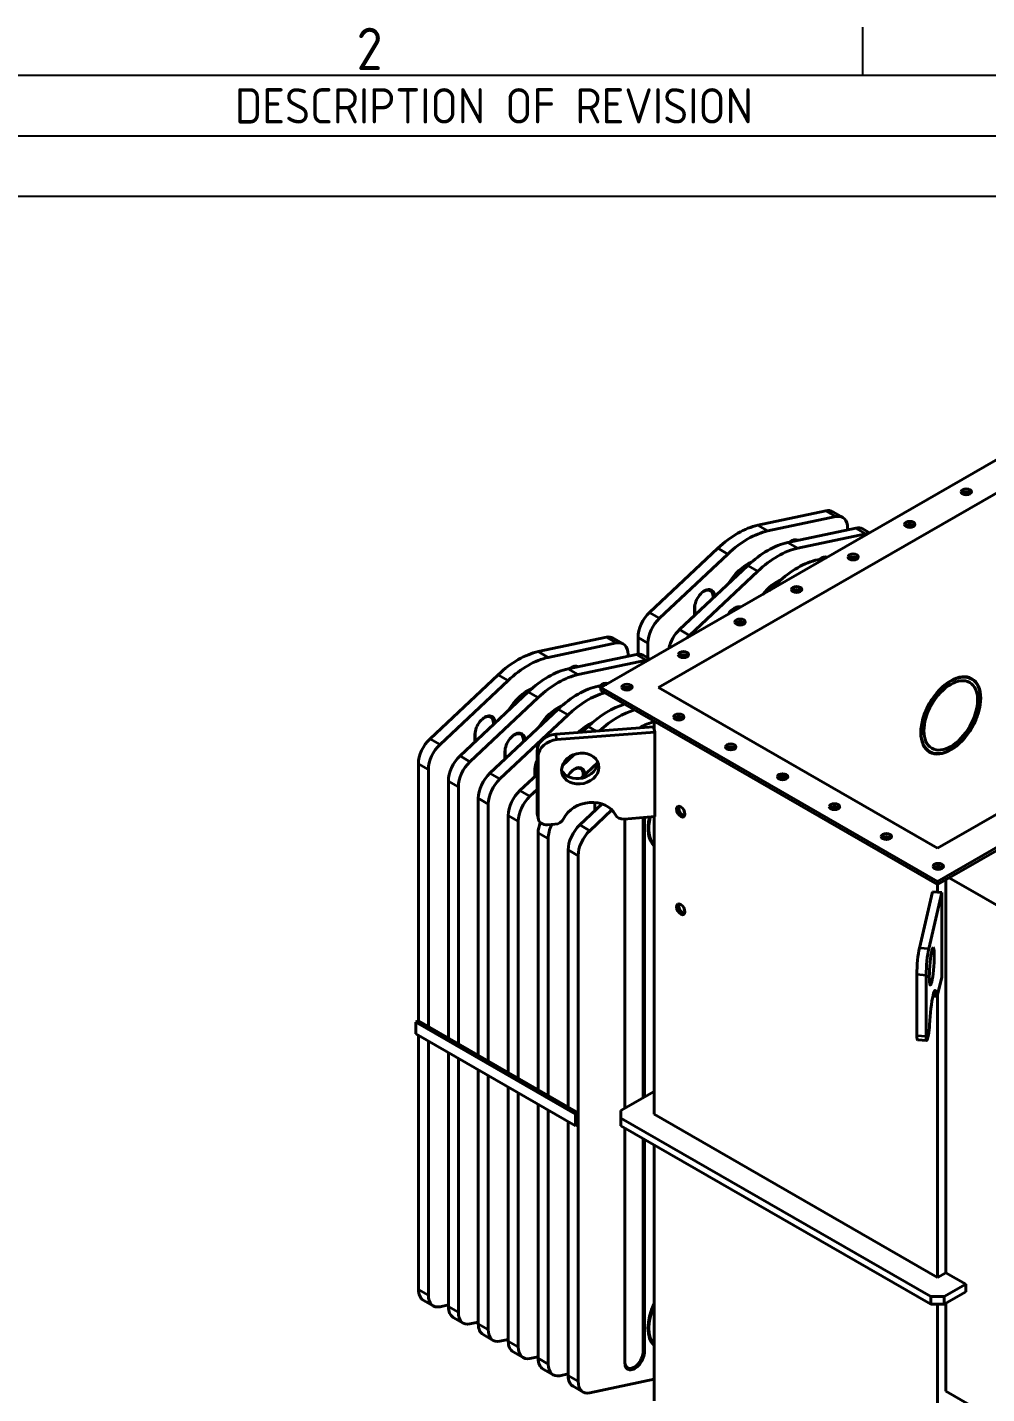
# Model space of a CAD drawing. Header units: millimetres. Extents: x 0 to 4200, y 0 to 2970.
# Drawn here: x 2908 to 3588, y 1936 to 2904 of the extents above; entities that cross this region are included whole.
import ezdxf

# ---------------------------------------------------------------- set-up
doc = ezdxf.new("R2010")
doc.units = ezdxf.units.MM
doc.header["$LTSCALE"] = 10
doc.layers.get('0').update_dxf_attribs({"color": 3, "lineweight": 25, "true_color": 0x00ff00})
for name, color, linetype, lineweight, true_color in [('가시적인 것(ISO)', 3, 'Continuous', 40, 0x00ff00), ('가시적인 좁은 것(ISO)', 3, 'Continuous', 35, 0x00ff00), ('기호(ISO)', 5, 'Continuous', 25, 0x0000ff)]:
    doc.layers.add(name, color=color, linetype=linetype, lineweight=lineweight, true_color=true_color)
doc.layers.add('경계(ISO)', color=7, linetype='Continuous', lineweight=25)
doc.styles.add('ISO ProportionalPSTEK', font='isocp.shx')
doc.styles.add('문자 텍스트_PSTEK_POSCO', font='isocp.shx')

# ---------------------------------------------------------------- blocks, each defined once
blk = doc.blocks.new('경계 Default Border')
at = {"layer": '경계(ISO)'}
blk.add_line((350, 287), (350, 290.4), dxfattribs=at)
at = {"layer": '경계(ISO)', "flags": 128}
blk.add_lwpolyline([(10, 10), (10, 287), (410, 287), (410, 10), (10, 10)], dxfattribs=at)
at = {"layer": '경계(ISO)', "color": 2, "true_color": 0xffff00, "insert": (314.128, 287.371), "char_height": 3, "attachment_point": 7, "style": '문자 텍스트_PSTEK_POSCO'}
blk.add_mtext('2', dxfattribs=at)
blk = doc.blocks.new('리비전 내역')
at = {"layer": '기호(ISO)'}
for p, q in [((258, 287), (410, 287)), ((258, 282.72), (410, 282.72)), ((258, 278.44), (410, 278.44))]:
    blk.add_line(p, q, dxfattribs=at)
at = {"layer": '기호(ISO)', "color": 2, "true_color": 0xffff00, "insert": (305.507, 283.583), "char_height": 2.5, "attachment_point": 7, "style": 'ISO ProportionalPSTEK'}
blk.add_mtext('DESCRIPTION OF REVISION', dxfattribs=at)

msp = doc.modelspace()

# ---------------------------------------------------------------- linework, layer by layer
at = {"layer": '가시적인 것(ISO)'}
for p, q in [((3314.374, 2436.061), (3613.716, 2608.44)), ((3355.104, 2436.061), (3613.716, 2584.986)), ((3425.518, 2551.08), (3473.812, 2561.286)), ((3480.883, 2557.214), (3432.589, 2547.009)), ((3478.585, 2560.693), (3485.656, 2556.621)), ((3446.731, 2538.865), (3495.025, 2549.07)), ((3489.124, 2547.823), (3489.124, 2548.965)), ((3499.798, 2548.477), (3504.693, 2545.658)), ((3502.096, 2544.998), (3453.802, 2534.793)), ((3348.873, 2489.338), (3397.167, 2534.754)), ((3404.238, 2530.682), (3355.944, 2485.266)), ((3467.944, 2526.649), (3473.851, 2527.897)), ((3370.086, 2477.122), (3418.38, 2522.538)), ((3425.451, 2518.466), (3377.157, 2473.051)), ((3494.514, 2526.697), (3494.08, 2526.606)), ((3433.687, 2504.768), (3439.593, 2510.323)), ((3393.81, 2499.433), (3393.81, 2500.491)), ((3394.843, 2500.543), (3394.843, 2500.404)), ((3380.701, 2487.105), (3380.701, 2492.399)), ((3380.791, 2492.994), (3380.791, 2487.19)), ((3269.954, 2461.497), (3318.248, 2471.703)), ((3323.021, 2471.11), (3330.092, 2467.038)), ((3340.631, 2459.654), (3340.631, 2471.597)), ((3811.517, 2471.079), (3552.905, 2322.154)), ((3852.247, 2471.079), (3552.905, 2298.7)), ((3325.319, 2467.631), (3277.025, 2457.425)), ((3347.703, 2467.525), (3347.703, 2456.897)), ((3552.905, 2296.52), (3852.247, 2468.899)), ((3291.167, 2449.282), (3339.461, 2459.487)), ((3346.532, 2455.415), (3298.238, 2445.21)), ((3333.56, 2458.24), (3333.56, 2459.382)), ((3344.235, 2458.894), (3349.13, 2456.075)), ((3193.309, 2399.755), (3241.603, 2445.171)), ((3248.674, 2441.099), (3200.38, 2395.683)), ((3574.893, 2443.29), (3577.013, 2442.069)), ((3214.522, 2387.539), (3262.816, 2432.955)), ((3312.38, 2437.066), (3318.287, 2438.314)), ((3314.374, 2436.061), (3314.374, 2433.88)), ((3552.905, 2298.7), (3314.374, 2436.061)), ((3314.374, 2433.88), (3552.905, 2296.52)), ((3334.163, 2436.102), (3329.708, 2435.161)), ((3552.905, 2322.154), (3355.104, 2436.061)), ((3269.888, 2428.883), (3221.594, 2383.467)), ((3235.736, 2375.324), (3284.03, 2420.74)), ((3291.101, 2416.668), (3242.807, 2371.252)), ((3352.087, 2406.629), (3352.087, 2412.163)), ((3225.137, 2397.522), (3225.137, 2402.816)), ((3225.228, 2403.411), (3225.228, 2397.607)), ((3238.246, 2409.849), (3238.246, 2410.908)), ((3239.28, 2410.96), (3239.28, 2410.821)), ((3351.699, 2408.304), (3282.312, 2402.98)), ((3283.193, 2399.175), (3352.579, 2404.499)), ((3300.862, 2404.404), (3305.243, 2408.524)), ((3351.699, 2408.304), (3352.087, 2406.629)), ((3352.087, 2406.629), (3352.579, 2404.499)), ((3352.579, 2404.499), (3352.579, 2344.545)), ((3259.46, 2397.634), (3259.46, 2398.692)), ((3260.493, 2398.744), (3260.493, 2398.605)), ((3246.351, 2385.306), (3246.351, 2390.6)), ((3246.441, 2391.195), (3246.441, 2385.391)), ((3269.096, 2391.066), (3269.096, 2347.463)), ((3269.976, 2343.658), (3269.976, 2387.26)), ((3295.517, 2388.656), (3287.001, 2380.647)), ((3300.32, 2371.729), (3312.02, 2382.732)), ((3545.25, 2391.815), (3547.37, 2390.594)), ((3548.049, 2390.223), (3548.049, 2390.237)), ((3185.068, 2199.85), (3185.068, 2382.014)), ((3192.139, 2377.942), (3192.139, 2195.778)), ((3256.949, 2363.108), (3269.096, 2374.531)), ((3267.564, 2373.09), (3267.564, 2378.385)), ((3267.654, 2378.98), (3267.654, 2373.175)), ((3301.886, 2373.202), (3301.886, 2374.261)), ((3302.919, 2374.313), (3302.919, 2374.173)), ((3206.281, 2187.634), (3206.281, 2369.798)), ((3213.352, 2365.726), (3213.352, 2183.562)), ((3269.096, 2363.809), (3264.02, 2359.036)), ((3227.494, 2175.418), (3227.494, 2357.583)), ((3234.565, 2353.511), (3234.565, 2171.346)), ((3299.375, 2338.676), (3315.211, 2353.568)), ((3309.99, 2348.658), (3309.99, 2353.953)), ((3310.081, 2354.548), (3310.081, 2348.743)), ((3248.708, 2163.202), (3248.708, 2345.367)), ((3270.089, 2342.662), (3269.209, 2346.467)), ((3322.129, 2349.352), (3306.446, 2334.604)), ((3352.579, 2344.545), (3330.826, 2342.876)), ((3344.312, 2145.379), (3344.312, 2343.911)), ((3345.346, 2343.99), (3345.346, 2145.974)), ((3352.087, 2133.568), (3352.087, 2344.507)), ((3255.779, 2341.295), (3255.779, 2159.13)), ((3281.817, 2339.116), (3276.584, 2338.714)), ((3331.203, 2137.83), (3331.203, 2341.737)), ((3331.294, 2342.332), (3331.294, 2137.882)), ((3269.921, 2150.986), (3269.921, 2333.151)), ((3276.992, 2329.079), (3276.992, 2146.914)), ((3291.134, 2138.771), (3291.134, 2320.935)), ((3298.205, 2316.863), (3298.205, 1944.359)), ((3552.905, 2307.193), (3552.905, 2309.201)), ((3552.905, 2298.7), (3552.905, 2296.52)), ((3552.905, 2290.985), (3552.905, 2296.52)), ((3558.797, 2299.913), (3558.797, 2021.318)), ((3561.091, 2301.234), (3643.65, 2253.691)), ((3539.961, 2251.312), (3549.206, 2291.269)), ((3555.814, 2290.762), (3546.569, 2250.805)), ((3552.905, 2290.985), (3549.206, 2291.269)), ((3555.814, 2290.762), (3552.905, 2290.985)), ((3555.814, 2230.809), (3555.814, 2290.762)), ((3538.2, 2189.198), (3538.2, 2232.8)), ((3544.808, 2232.293), (3544.808, 2188.691)), ((3552.916, 2218.281), (3555.814, 2230.809)), ((3552.905, 2017.925), (3552.905, 2218.235)), ((3552.406, 2217.085), (3549.54, 2217.304)), ((3185.068, 2199.85), (3183.182, 2198.764)), ((3183.182, 2198.764), (3296.319, 2133.613)), ((3183.182, 2190.589), (3183.182, 2198.764)), ((3298.205, 2134.699), (3185.068, 2199.85)), ((3296.319, 2125.437), (3183.182, 2190.589)), ((3185.068, 2009.51), (3185.068, 2189.503)), ((3545.689, 2187.046), (3546.386, 2190.059)), ((3192.139, 2185.431), (3192.139, 2005.438)), ((3538.57, 2186.356), (3545.179, 2185.849)), ((3206.281, 1997.294), (3206.281, 2177.287)), ((3213.352, 2173.215), (3213.352, 1993.222)), ((3227.494, 1985.078), (3227.494, 2165.071)), ((3234.565, 2160.999), (3234.565, 1981.006)), ((3248.708, 1972.862), (3248.708, 2152.855)), ((3255.779, 2148.783), (3255.779, 1968.79)), ((3269.921, 1960.647), (3269.921, 2140.639)), ((3328.516, 2136.283), (3352.087, 2149.856)), ((3276.992, 2136.567), (3276.992, 1956.575)), ((3298.205, 2134.699), (3296.319, 2133.613)), ((3296.319, 2133.613), (3296.319, 2125.437)), ((3298.205, 2126.523), (3298.205, 2134.699)), ((3328.516, 2130.853), (3328.516, 2136.283)), ((3548.191, 2004.351), (3328.516, 2130.853)), ((3328.516, 2125.403), (3328.516, 2130.853)), ((3352.087, 2133.568), (3552.905, 2017.925)), ((3291.134, 1948.431), (3291.134, 2128.423)), ((3298.205, 2126.523), (3296.319, 2125.437)), ((3548.191, 1998.901), (3328.516, 2125.403)), ((3331.203, 1957.49), (3331.203, 2123.856)), ((3331.294, 2123.804), (3331.294, 1958.085)), ((3344.312, 1965.582), (3344.312, 2116.307)), ((3345.346, 2115.712), (3345.346, 1965.634)), ((3352.087, 1930.581), (3352.087, 2111.83)), ((3552.905, 2017.925), (3558.797, 2021.318)), ((3572.94, 2013.174), (3558.797, 2021.318)), ((3572.94, 2013.174), (3557.619, 2004.351)), ((3572.94, 2007.724), (3557.619, 1998.901)), ((3572.94, 2007.724), (3572.94, 2013.174)), ((3188.536, 2001.854), (3195.607, 1997.782)), ((3200.38, 1997.189), (3206.281, 1998.436)), ((3557.619, 2004.351), (3548.191, 2004.351)), ((3548.191, 2004.351), (3548.191, 1998.901)), ((3548.191, 1998.901), (3557.619, 1998.901)), ((3552.905, 1773.205), (3552.905, 1998.901)), ((3557.619, 1998.901), (3557.619, 2004.351)), ((3558.797, 1999.58), (3558.797, 1937.383)), ((3209.749, 1989.638), (3216.82, 1985.566)), ((3221.594, 1984.973), (3227.494, 1986.22)), ((3230.962, 1977.422), (3238.033, 1973.35)), ((3242.807, 1972.757), (3248.708, 1974.004)), ((3252.176, 1965.206), (3259.247, 1961.134)), ((3264.02, 1960.541), (3269.921, 1961.788)), ((3273.389, 1952.99), (3280.46, 1948.918)), ((3285.233, 1948.325), (3291.134, 1949.572)), ((3294.602, 1940.774), (3301.673, 1936.702)), ((3306.446, 1936.109), (3352.087, 1945.754)), ((3558.797, 1937.383), (3643.65, 1888.52))]:
    msp.add_line(p, q, dxfattribs=at)
for centre, major_axis, ratio in [((3573.175, 2574.779), (-3.667, 0), 0.5758617), ((3533.106, 2551.704), (-3.667, 0), 0.5758617), ((3493.037, 2528.63), (-3.667, 0), 0.5758617), ((3452.967, 2505.555), (-3.667, 0), 0.5758617), ((3412.898, 2482.481), (-3.667, 0), 0.5758617), ((3372.828, 2459.406), (-3.667, 0), 0.5758617), ((3562.192, 2416.332), (14.971, 25.998), 0.5780931), ((3562.192, 2416.332), (14.821, 25.738), 0.5780931), ((3562.192, 2416.332), (13.424, 23.311), 0.5780931), ((3332.759, 2436.332), (-3.667, 0), 0.5758617), ((3369.529, 2415.158), (-3.667, 0), 0.5758617), ((3406.298, 2393.984), (-3.667, 0), 0.5758617), ((3299.713, 2378.641), (-12.99, -3.006), 0.8103858), ((3443.068, 2372.81), (-3.667, 0), 0.5758617), ((3479.837, 2351.635), (-3.667, 0), 0.5758617), ((3370.943, 2348.08), (-2.079, 3.611), 0.5780931), ((3516.607, 2330.461), (-3.667, 0), 0.5758617), ((3553.376, 2309.287), (-3.667, 0), 0.5758617), ((3370.943, 2278.861), (-2.079, 3.611), 0.5780931), ((3548.77, 2238.517), (1.02, 13.294), 0.1079733)]:
    msp.add_ellipse(centre, major_axis=major_axis, ratio=ratio, dxfattribs=at)
for centre, major_axis, ratio, start_param, end_param in [((3573.175, 2572.598), (-3.667, 0), 0.5758617, 3.6840618, 5.7407162), ((3470.268, 2546.25), (8.317, 14.443), 0.5780931, 0, 0.4780318), ((3477.339, 2542.178), (8.317, 14.443), 0.5780931, 5.4958534, 6.7612171), ((3411.342, 2490.937), (33.269, 57.772), 0.5780931, 0.4780318, 1.0888971), ((3418.413, 2486.865), (-33.269, -57.772), 0.5780931, 3.6196245, 4.2304897), ((3491.481, 2534.034), (8.317, 14.443), 0.5780931, 0, 0.4780318), ((3533.106, 2549.524), (-3.667, 0), 0.5758617, 3.6840618, 5.7407162), ((3432.555, 2478.721), (33.269, 57.772), 0.5780931, 0.4780318, 1.0888971), ((3449.055, 2531.762), (4.99, 8.666), 0.5780931, 6.2788342, 7.2436001), ((3448.583, 2532.033), (4.594, 7.977), 0.5780931, 0.0635528, 0.8925109), ((3498.552, 2529.962), (8.317, 14.443), 0.5780931, 0.3152602, 0.4780318), ((3439.626, 2474.649), (-33.269, -57.772), 0.5780931, 3.6196245, 4.2304897), ((3470.268, 2519.546), (4.99, 8.666), 0.5780931, 0.0901353, 0.9604148), ((3469.796, 2519.817), (4.594, 7.977), 0.5780931, 0.0811708, 0.8925109), ((3493.037, 2526.45), (-3.667, 0), 0.5758617, 3.6840618, 5.7407162), ((3418.413, 2499.128), (14.971, 25.998), 0.5780931, 0.6553253, 1.5126892), ((3453.769, 2466.505), (33.269, 57.772), 0.5780931, 0.4780318, 1.0888971), ((3439.626, 2486.912), (14.971, 25.998), 0.5780931, 0.6553253, 1.304136), ((3387.772, 2496.471), (4.99, 8.666), 0.5780931, 5.4958534, 8.6374461), ((3387.301, 2496.743), (4.594, 7.977), 0.5780931, 5.4958534, 7.2616666), ((3452.967, 2503.375), (-3.667, 0), 0.5758617, 3.6840618, 5.7407162), ((3352.417, 2478.384), (8.317, 14.443), 0.5780931, 1.0888971, 2.3542608), ((3387.301, 2496.743), (-4.594, -7.977), 0.5780931, 5.304704, 5.4958534), ((3408.985, 2484.255), (4.99, 8.666), 0.5780931, 0.0901353, 1.4767937), ((3408.514, 2484.527), (4.594, 7.977), 0.5780931, 0.0811708, 0.9784813), ((3359.488, 2474.312), (-8.317, -14.443), 0.5780931, 4.2304897, 5.4958534), ((3412.898, 2480.301), (-3.667, 0), 0.5758617, 3.6840618, 5.7407162), ((3314.704, 2456.667), (8.317, 14.443), 0.5780931, 0, 0.4780318), ((3373.63, 2466.168), (8.317, 14.443), 0.5780931, 1.0888971, 2.0551233), ((3380.701, 2462.096), (-8.317, -14.443), 0.5780931, 4.2304897, 4.3932614), ((3255.779, 2401.354), (33.269, 57.772), 0.5780931, 0.4780318, 1.0888971), ((3321.775, 2452.595), (8.317, 14.443), 0.5780931, 5.4958534, 6.7612171), ((3335.917, 2444.451), (8.317, 14.443), 0.5780931, 0, 0.4780318), ((3262.85, 2397.282), (-33.269, -57.772), 0.5780931, 3.6196245, 4.2304897), ((3293.491, 2442.179), (4.99, 8.666), 0.5780931, 6.2788342, 7.2436001), ((3293.02, 2442.45), (4.594, 7.977), 0.5780931, 0.0635528, 0.8925109), ((3342.988, 2440.379), (8.317, 14.443), 0.5780931, 0.3152602, 0.4780318), ((3372.828, 2457.226), (-3.667, 0), 0.5758617, 3.6840618, 5.7407162), ((3276.992, 2389.138), (33.269, 57.772), 0.5780931, 0.4780318, 1.0888971), ((3284.063, 2385.066), (-33.269, -57.772), 0.5780931, 3.6196245, 4.2304897), ((3560.683, 2417.2), (14.971, 25.998), 0.5780931, 6.1333078, 6.232978), ((3262.85, 2409.545), (14.971, 25.998), 0.5780931, 0.6553253, 1.5126892), ((3298.205, 2376.922), (33.269, 57.772), 0.5780931, 0.4780318, 1.0888971), ((3305.276, 2372.85), (-33.269, -57.772), 0.5780931, 3.6743252, 4.2304897), ((3314.704, 2429.963), (4.99, 8.666), 0.5780931, 0.0901353, 0.9604148), ((3314.233, 2430.234), (4.594, 7.977), 0.5780931, 0.0811708, 0.8925109), ((3332.759, 2434.152), (-3.667, 0), 0.5758617, 3.6840618, 5.7407162), ((3284.063, 2397.329), (14.971, 25.998), 0.5780931, 0.6553253, 1.5126892), ((3319.418, 2364.706), (33.269, 57.772), 0.5780931, 0.5327325, 1.0888971), ((3232.208, 2406.888), (4.99, 8.666), 0.5780931, 5.4958534, 8.6374461), ((3231.737, 2407.16), (4.594, 7.977), 0.5780931, 5.4958534, 7.2616666), ((3326.489, 2360.634), (-33.269, -57.772), 0.5780931, 3.6743252, 4.2088258), ((3340.631, 2352.49), (33.269, 57.772), 0.5780931, 0.5380071, 0.7633794), ((3369.529, 2412.978), (-3.667, 0), 0.5758617, 3.6840618, 5.7407162), ((3231.737, 2407.16), (-4.594, -7.977), 0.5780931, 5.304704, 5.4958534), ((3253.422, 2394.672), (4.99, 8.666), 0.5780931, 5.4958534, 8.6374461), ((3252.95, 2394.944), (4.594, 7.977), 0.5780931, 5.4958534, 7.2616666), ((3282.312, 2392.08), (-12.99, -3.006), 0.8103858, 4.5270423, 6.0978386), ((3305.276, 2385.113), (14.971, 25.998), 0.5780931, 0.6553253, 1.1213864), ((3196.853, 2388.801), (8.317, 14.443), 0.5780931, 1.0888971, 2.3542608), ((3203.924, 2384.729), (-8.317, -14.443), 0.5780931, 4.2304897, 5.4958534), ((3252.95, 2394.944), (-4.594, -7.977), 0.5780931, 5.304704, 5.4958534), ((3283.193, 2388.274), (-12.99, -3.006), 0.8103858, 4.5270423, 6.0978386), ((3406.298, 2391.804), (-3.667, 0), 0.5758617, 3.6840618, 5.7407162), ((3218.066, 2376.585), (8.317, 14.443), 0.5780931, 1.0888971, 2.3542608), ((3225.137, 2372.513), (-8.317, -14.443), 0.5780931, 4.2304897, 5.4958534), ((3274.635, 2382.456), (4.99, 8.666), 0.5780931, 1.6835228, 2.3542608), ((3298.833, 2382.447), (-12.99, -3.006), 0.8103858, 0.1817451, 2.9598475), ((3560.683, 2417.2), (-14.971, -25.998), 0.5780931, 0.0502073, 0.1498775), ((3239.28, 2364.369), (8.317, 14.443), 0.5780931, 1.0888971, 2.3542608), ((3274.163, 2382.728), (-4.594, -7.977), 0.5780931, 5.304704, 5.4958534), ((3295.848, 2370.241), (4.99, 8.666), 0.5780931, 5.4958534, 7.8515718), ((3295.377, 2370.512), (4.594, 7.977), 0.5780931, 5.4958534, 7.2616666), ((3443.068, 2370.629), (-3.667, 0), 0.5758617, 3.6840618, 5.7407162), ((3246.351, 2360.297), (-8.317, -14.443), 0.5780931, 4.2304897, 5.4958534), ((3260.493, 2352.153), (8.317, 14.443), 0.5780931, 1.0888971, 2.3542608), ((3267.564, 2348.081), (-8.317, -14.443), 0.5780931, 4.2304897, 5.4958534), ((3306.322, 2338.271), (19.485, 4.508), 0.8103858, 0.1990501, 2.5718492), ((3317.061, 2358.025), (4.99, 8.666), 0.5780931, 2.2742622, 2.3542608), ((3316.59, 2358.296), (-4.594, -7.977), 0.5780931, 5.4871219, 5.4958534), ((3275.704, 2347.97), (-6.495, -1.503), 0.8103858, 6.0978386, 6.2831853), ((3276.584, 2344.165), (-6.495, -1.503), 0.8103858, 6.0978386, 7.668635), ((3330.826, 2348.326), (-6.495, -1.503), 0.8103858, 0.1990501, 1.3854496), ((3368.916, 2348.466), (-14.971, -25.998), 0.5780931, 5.1883144, 6.1503848), ((3369.283, 2348.254), (-14.821, -25.738), 0.5780931, 5.1802194, 6.1072586), ((3372.451, 2348.949), (-2.079, 3.611), 0.5780931, 0.3697053, 2.7718874), ((3479.837, 2349.455), (-3.667, 0), 0.5758617, 3.6840618, 5.7407162), ((3281.706, 2339.937), (8.317, 14.443), 0.5780931, 1.858649, 2.3542608), ((3288.777, 2335.865), (-8.317, -14.443), 0.5780931, 4.8304716, 5.4958534), ((3281.817, 2344.566), (-6.495, -1.503), 0.8103858, 1.3854496, 2.5718492), ((3302.919, 2327.722), (8.317, 14.443), 0.5780931, 1.0888971, 2.3542608), ((3309.99, 2323.65), (-8.317, -14.443), 0.5780931, 4.2304897, 5.4958534), ((3338.274, 2345.809), (4.99, 8.666), 0.5780931, 2.2150914, 2.3542608), ((3337.803, 2346.08), (-4.594, -7.977), 0.5780931, 5.4199328, 5.4958534), ((3516.607, 2328.281), (-3.667, 0), 0.5758617, 3.6840618, 5.7407162), ((3553.376, 2307.107), (-3.667, 0), 0.5758617, 3.6840618, 5.7407162), ((3372.451, 2279.73), (-2.079, 3.611), 0.5780931, 0.3697053, 2.7718874), ((3539.961, 2240.411), (-1.02, -13.294), 0.1079733, 3.7593986, 5.330195), ((3546.569, 2239.904), (1.02, 13.294), 0.1079733, 0.617806, 2.1886023), ((3549.651, 2201.445), (1.53, 19.941), 0.1079733, 5.7145917, 8.0873908), ((3552.916, 2223.732), (-0.51, -6.647), 0.1079733, 5.7145917, 6.9009913), ((3539.08, 2193.003), (-0.51, -6.647), 0.1079733, 5.330195, 6.2831853), ((3545.689, 2192.496), (-0.51, -6.647), 0.1079733, 5.330195, 6.9009913), ((3546.386, 2195.51), (-0.51, -6.647), 0.1079733, 0.617806, 1.8042055), ((3196.853, 2016.297), (-8.317, -14.443), 0.5780931, 5.4958534, 6.2831853), ((3203.924, 2012.225), (-8.317, -14.443), 0.5780931, 5.4958534, 6.7612171), ((3218.066, 2004.081), (-8.317, -14.443), 0.5780931, 5.4958534, 6.2831853), ((3368.916, 1994.195), (-14.971, -25.998), 0.5780931, 4.8413221, 6.1503848), ((3369.283, 1993.984), (-14.821, -25.738), 0.5780931, 4.8844483, 6.1072586), ((3225.137, 2000.009), (-8.317, -14.443), 0.5780931, 5.4958534, 6.7612171), ((3239.28, 1991.865), (-8.317, -14.443), 0.5780931, 5.4958534, 6.2831853), ((3246.351, 1987.793), (-8.317, -14.443), 0.5780931, 5.4958534, 6.7612171), ((3260.493, 1979.649), (-8.317, -14.443), 0.5780931, 5.4958534, 6.2831853), ((3267.564, 1975.577), (-8.317, -14.443), 0.5780931, 5.4958534, 6.7612171), ((3281.706, 1967.433), (-8.317, -14.443), 0.5780931, 5.4958534, 6.2831853), ((3288.777, 1963.361), (-8.317, -14.443), 0.5780931, 5.4958534, 6.7612171), ((3338.274, 1961.562), (-4.99, -8.666), 0.5780931, 5.4958534, 8.6374461), ((3337.803, 1961.833), (-4.594, -7.977), 0.5780931, 5.4958534, 8.6374461), ((3302.919, 1955.217), (-8.317, -14.443), 0.5780931, 5.4958534, 6.2831853), ((3309.99, 1951.145), (-8.317, -14.443), 0.5780931, 5.4958534, 6.7612171)]:
    msp.add_ellipse(centre, major_axis=major_axis, ratio=ratio, start_param=start_param, end_param=end_param, dxfattribs=at)
at = {"layer": '가시적인 좁은 것(ISO)'}
for p, q in [((3480.883, 2557.214), (3473.812, 2561.286)), ((3432.589, 2547.009), (3425.518, 2551.08)), ((3502.096, 2544.998), (3495.025, 2549.07)), ((3453.802, 2534.793), (3446.731, 2538.865)), ((3404.238, 2530.682), (3397.167, 2534.754)), ((3425.451, 2518.466), (3418.38, 2522.538)), ((3469.814, 2525.572), (3467.944, 2526.649)), ((3441.463, 2509.246), (3439.593, 2510.323)), ((3394.843, 2500.543), (3393.81, 2500.491)), ((3355.944, 2485.266), (3348.873, 2489.338)), ((3380.701, 2492.399), (3380.791, 2492.994)), ((3325.319, 2467.631), (3318.248, 2471.703)), ((3347.703, 2467.525), (3340.631, 2471.597)), ((3377.157, 2473.051), (3370.086, 2477.122)), ((3277.025, 2457.425), (3269.954, 2461.497)), ((3346.532, 2455.415), (3339.461, 2459.487)), ((3248.674, 2441.099), (3241.603, 2445.171)), ((3298.238, 2445.21), (3291.167, 2449.282)), ((3269.888, 2428.883), (3262.816, 2432.955)), ((3314.374, 2435.918), (3312.38, 2437.066)), ((3291.101, 2416.668), (3284.03, 2420.74)), ((3225.137, 2402.816), (3225.228, 2403.411)), ((3239.28, 2410.96), (3238.246, 2410.908)), ((3283.193, 2399.175), (3282.312, 2402.98)), ((3311.041, 2405.185), (3305.243, 2408.524)), ((3200.38, 2395.683), (3193.309, 2399.755)), ((3260.493, 2398.744), (3259.46, 2398.692)), ((3221.594, 2383.467), (3214.522, 2387.539)), ((3246.351, 2390.6), (3246.441, 2391.195)), ((3269.096, 2391.066), (3269.976, 2387.26)), ((3192.139, 2377.942), (3185.068, 2382.014)), ((3242.807, 2371.252), (3235.736, 2375.324)), ((3267.564, 2378.385), (3267.654, 2378.98)), ((3302.919, 2374.313), (3301.886, 2374.261)), ((3213.352, 2365.726), (3206.281, 2369.798)), ((3264.02, 2359.036), (3256.949, 2363.108)), ((3234.565, 2353.511), (3227.494, 2357.583)), ((3309.99, 2353.953), (3310.081, 2354.548)), ((3255.779, 2341.295), (3248.708, 2345.367)), ((3269.976, 2343.658), (3269.096, 2347.463)), ((3306.446, 2334.604), (3299.375, 2338.676)), ((3331.203, 2341.737), (3331.294, 2342.332)), ((3276.992, 2329.079), (3269.921, 2333.151)), ((3298.205, 2316.863), (3291.134, 2320.935)), ((3546.569, 2250.805), (3539.961, 2251.312)), ((3538.2, 2232.8), (3544.808, 2232.293)), ((3552.099, 2218.16), (3549.781, 2218.338)), ((3544.808, 2188.691), (3538.2, 2189.198)), ((3192.139, 2005.438), (3185.068, 2009.51)), ((3213.352, 1993.222), (3206.281, 1997.294)), ((3234.565, 1981.006), (3227.494, 1985.078)), ((3255.779, 1968.79), (3248.708, 1972.862)), ((3276.992, 1956.575), (3269.921, 1960.647)), ((3331.203, 1957.49), (3331.294, 1958.085)), ((3345.346, 1965.634), (3344.312, 1965.582)), ((3298.205, 1944.359), (3291.134, 1948.431))]:
    msp.add_line(p, q, dxfattribs=at)

# ---------------------------------------------------------------- block references
at = {"xscale": 10, "yscale": 10, "zscale": 10}
msp.add_blockref('경계 Default Border', (0, 0), dxfattribs=at)
at = {"layer": '기호(ISO)', "xscale": 10, "yscale": 10, "zscale": 10}
msp.add_blockref('리비전 내역', (0, 0), dxfattribs=at)

doc.saveas('drawing.dxf')
